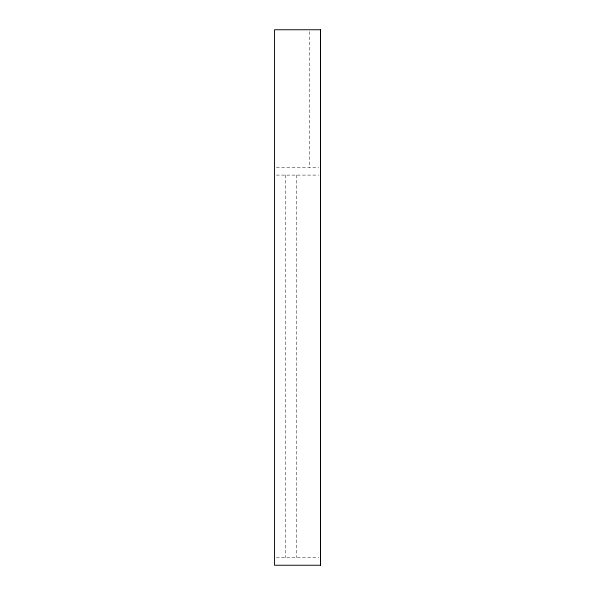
<?xml version="1.0" encoding="UTF-8"?>
<svg xmlns="http://www.w3.org/2000/svg" width="595" height="595" viewBox="0 0 595 595"><rect width="100%" height="100%" fill="white"/><g stroke="black" fill="none" stroke-linecap="round" stroke-linejoin="round"><path stroke-width="0.45" stroke-dasharray="2.98 2.23" d="M276.385 167.448L318.645 167.448M276.385 175.101L318.615 175.101M276.385 557.597L318.615 557.597M309.608 31.602L309.608 167.448M296.236 175.101L296.236 557.597M285.392 175.101L285.392 557.597"/><path stroke-width="0.89" d="M320.452 565.25L320.452 29.75L274.548 29.75L274.548 565.25L320.452 565.25L320.452 29.75"/></g></svg>
